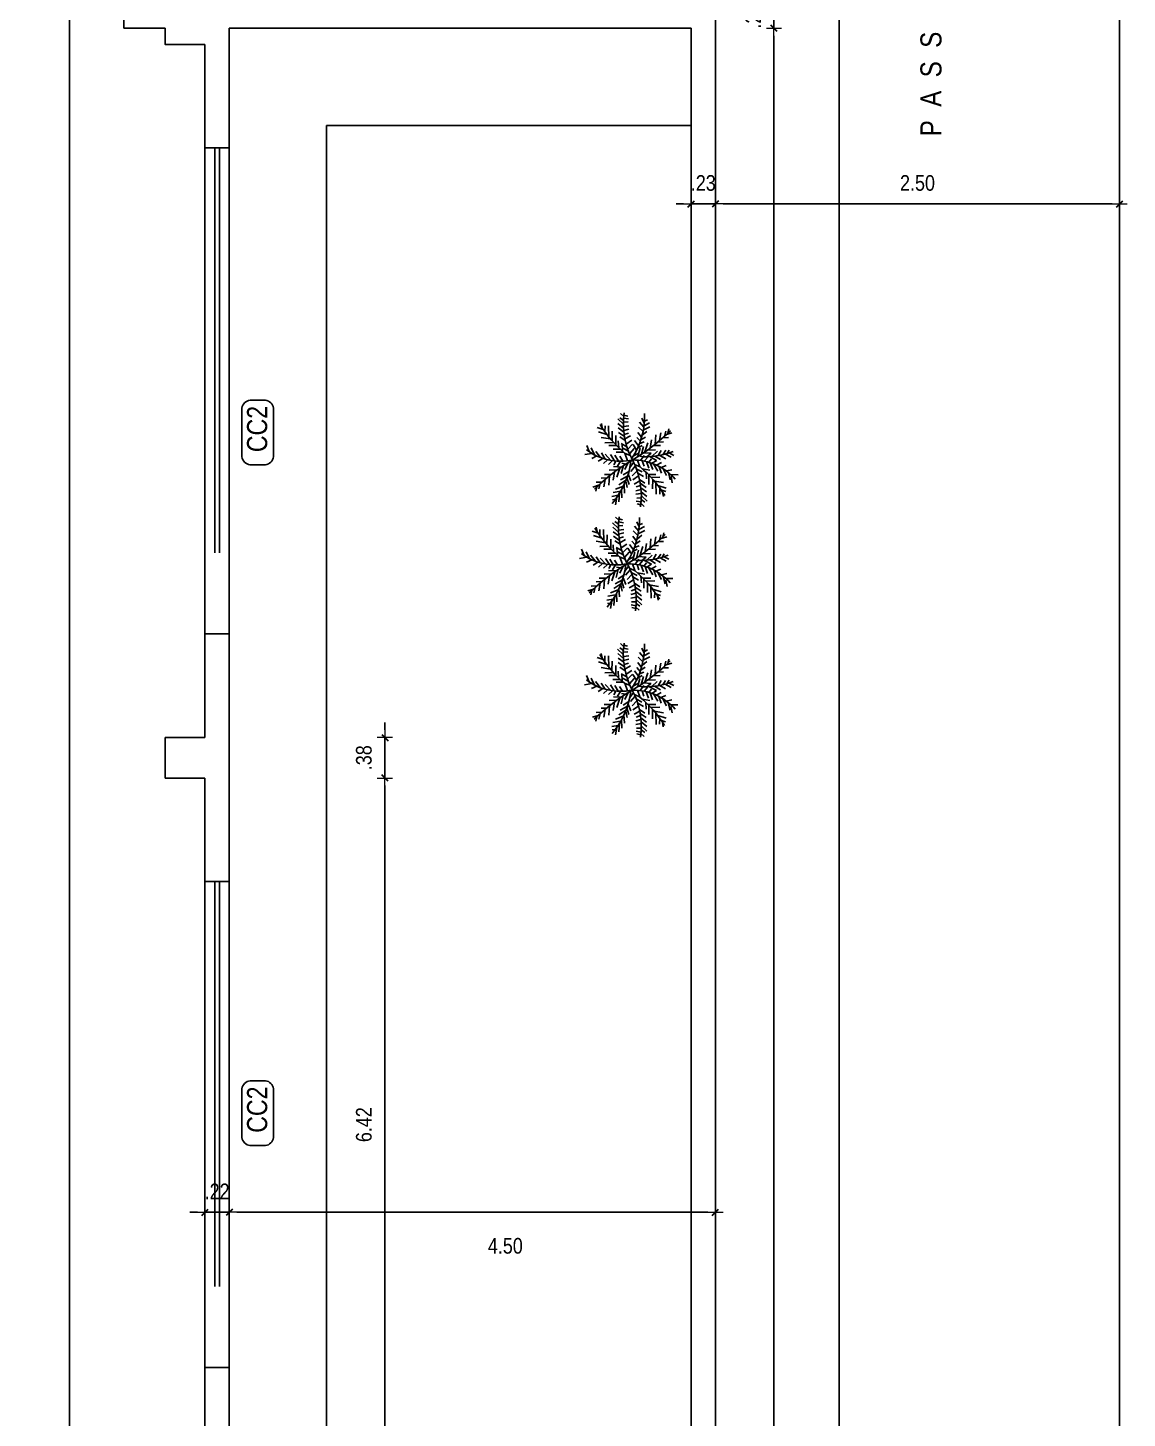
# Model space of a CAD drawing. Header units: millimetres. Extents: x 1904 to 2142, y -1319 to -1235.
# Drawn here: x 2009.1 to 2019.28, y -1265.56 to -1252.69 of the extents above; entities that cross this region are included whole.
import ezdxf
from ezdxf.enums import TextEntityAlignment as Align

# ---------------------------------------------------------------- set-up
doc = ezdxf.new("R2010")
doc.units = ezdxf.units.MM
doc.header["$LTSCALE"] = 30
doc.linetypes.add('HIDDEN2', pattern=[0.1875, 0.125, -0.0625])
doc.layers.get('Defpoints').update_dxf_attribs({"linetype": 'CONTINUOUS'})
for name, color, linetype in [('arquitetura', 8, 'CONTINUOUS'), ('E-txt-g', 3, 'CONTINUOUS'), ('VE', 118, 'CONTINUOUS')]:
    doc.layers.add(name, color=color, linetype=linetype)
for name, color, linetype, lineweight in [('E-Pen-C', 4, 'CONTINUOUS', 15), ('E-Pen-G', 3, 'CONTINUOUS', 30), ('E-Txt-W', 7, 'CONTINUOUS', 20)]:
    doc.layers.add(name, color=color, linetype=linetype, lineweight=lineweight)
doc.styles.add('F2', font='ARIALN.TTF')
doc.styles.add('REG60', font='romans.shx', dxfattribs={"width": 0.8, "height": 0.15})
doc.styles.add('REG80', font='romans.shx', dxfattribs={"width": 0.8, "height": 0.18})
doc.dimstyles.new('DIMENSION-1', dxfattribs={"dimtxt": 0.145, "dimasz": 0.07, "dimexe": 1, "dimexo": 0, "dimgap": 0.12, "dimtad": 1, "dimzin": 7, "dimdsep": 46, "dimtxsty": 'F2', "dimblk1": 'TRACO', "dimblk2": 'TRACO', "dimsah": 1, "dimcen": 1, "dimse1": 1, "dimse2": 1, "dimclrd": 4, "dimclre": 256, "dimclrt": 4, "dimadec": 8, "dimazin": 0, "dimtfac": 1, "dimtix": 1, "dimtmove": 2, "dimatfit": 3, "dimldrblk": 'TRACO', "dimfxl": 1, "dimtolj": 1, "dimtzin": 0, "dimarcsym": 0})

# ---------------------------------------------------------------- blocks, each defined once
blk = doc.blocks.new('TRACO')
at = {"layer": 'E-Pen-C'}
for p, q in [((-1, 0), (1, 0)), ((0, 1), (0, -1))]:
    blk.add_line(p, q, dxfattribs=at)
at = {"layer": 'E-Pen-G'}
blk.add_line((-0.42, -0.42), (0.42, 0.42), dxfattribs=at)
blk = doc.blocks.new('*D230')
at = {"layer": 'arquitetura', "color": 4, "linetype": 'Continuous', "lineweight": -2}
for p, q in [((2015.172, -1254.317), (2015.102, -1254.317)), ((2015.467, -1254.317), (2015.242, -1254.317)), ((2015.537, -1254.317), (2015.607, -1254.317))]:
    blk.add_line(p, q, dxfattribs=at)
at = {"layer": 'Defpoints', "color": 0, "linetype": 'Continuous'}
for p in [(2015.242, -1254.131), (2015.467, -1254.131), (2015.242, -1254.317)]:
    blk.add_point(p, dxfattribs=at)
at = {"layer": 'arquitetura', "color": 4, "linetype": 'Continuous', "lineweight": -2, "xscale": 0.07, "yscale": 0.07, "zscale": 0.07}
blk.add_blockref('TRACO', (2015.242, -1254.317), dxfattribs=at)
at = {"layer": 'arquitetura', "color": 4, "linetype": 'Continuous', "lineweight": -2, "xscale": 0.07, "yscale": 0.07, "zscale": 0.07, "rotation": 180}
blk.add_blockref('TRACO', (2015.467, -1254.317), dxfattribs=at)
at = {"layer": 'arquitetura', "color": 4, "linetype": 'Continuous', "insert": (2015.354, -1254.123), "char_height": 0.145, "attachment_point": 5, "style": 'F2'}
blk.add_mtext('\\A1;.23', dxfattribs=at)
blk = doc.blocks.new('*D235')
at = {"layer": 'arquitetura', "color": 4, "linetype": 'Continuous', "lineweight": -2}
blk.add_line((2015.537, -1254.317), (2019.138, -1254.317), dxfattribs=at)
at = {"layer": 'Defpoints', "color": 0, "linetype": 'Continuous'}
for p in [(2019.208, -1252.331), (2015.467, -1252.465), (2019.208, -1254.317)]:
    blk.add_point(p, dxfattribs=at)
at = {"layer": 'arquitetura', "color": 4, "linetype": 'Continuous', "lineweight": -2, "xscale": 0.07, "yscale": 0.07, "zscale": 0.07, "rotation": 180}
blk.add_blockref('TRACO', (2015.467, -1254.317), dxfattribs=at)
at = {"layer": 'arquitetura', "color": 4, "linetype": 'Continuous', "lineweight": -2, "xscale": 0.07, "yscale": 0.07, "zscale": 0.07}
blk.add_blockref('TRACO', (2019.208, -1254.317), dxfattribs=at)
at = {"layer": 'arquitetura', "color": 4, "linetype": 'Continuous', "insert": (2017.337, -1254.123), "char_height": 0.145, "attachment_point": 5, "style": 'F2'}
blk.add_mtext('\\A1;2.50', dxfattribs=at)
blk = doc.blocks.new('*D239')
at = {"layer": 'arquitetura', "color": 4, "linetype": 'Continuous', "lineweight": -2}
blk.add_line((2016.008, -1287.041), (2016.008, -1252.76), dxfattribs=at)
at = {"layer": 'Defpoints', "color": 0, "linetype": 'Continuous'}
for p in [(2015.242, -1252.69), (2016.008, -1252.69), (2015.467, -1287.111)]:
    blk.add_point(p, dxfattribs=at)
at = {"layer": 'arquitetura', "color": 4, "linetype": 'Continuous', "lineweight": -2, "xscale": 0.07, "yscale": 0.07, "zscale": 0.07}
for p, rotation in [((2016.008, -1252.69), 90), ((2016.008, -1287.111), 270)]:
    blk.add_blockref('TRACO', p, dxfattribs=dict(at, rotation=rotation))
at = {"layer": 'arquitetura', "color": 4, "linetype": 'Continuous', "insert": (2015.814, -1269.9), "char_height": 0.145, "attachment_point": 5, "rotation": 90, "style": 'F2'}
blk.add_mtext('\\A1;34.42', dxfattribs=at)
blk = doc.blocks.new('*D240')
at = {"layer": 'arquitetura', "color": 4, "linetype": 'Continuous', "lineweight": -2}
for p, q in [((2016.008, -1252.395), (2016.008, -1252.325)), ((2016.008, -1252.69), (2016.008, -1252.465)), ((2016.008, -1252.76), (2016.008, -1252.83))]:
    blk.add_line(p, q, dxfattribs=at)
at = {"layer": 'Defpoints', "color": 0, "linetype": 'Continuous'}
for p in [(2015.467, -1252.465), (2016.008, -1252.465), (2015.242, -1252.69)]:
    blk.add_point(p, dxfattribs=at)
at = {"layer": 'arquitetura', "color": 4, "linetype": 'Continuous', "lineweight": -2, "xscale": 0.07, "yscale": 0.07, "zscale": 0.07}
for p, rotation in [((2016.008, -1252.465), 270), ((2016.008, -1252.69), 90)]:
    blk.add_blockref('TRACO', p, dxfattribs=dict(at, rotation=rotation))
at = {"layer": 'arquitetura', "color": 4, "linetype": 'Continuous', "insert": (2015.815, -1252.577), "char_height": 0.145, "attachment_point": 5, "rotation": 90, "style": 'F2'}
blk.add_mtext('\\A1;.22', dxfattribs=at)
blk = doc.blocks.new('*D243')
at = {"layer": 'arquitetura', "color": 4, "linetype": 'Continuous', "lineweight": -2}
blk.add_line((2016.612, -1291.682), (2016.612, -1245.035), dxfattribs=at)
at = {"layer": 'Defpoints', "color": 0, "linetype": 'Continuous'}
for p in [(2015.467, -1244.965), (2016.612, -1244.965), (2015.467, -1291.752)]:
    blk.add_point(p, dxfattribs=at)
at = {"layer": 'arquitetura', "color": 4, "linetype": 'Continuous', "lineweight": -2, "xscale": 0.07, "yscale": 0.07, "zscale": 0.07}
for p, rotation in [((2016.612, -1244.965), 90), ((2016.612, -1291.752), 270)]:
    blk.add_blockref('TRACO', p, dxfattribs=dict(at, rotation=rotation))
at = {"layer": 'arquitetura', "color": 4, "linetype": 'Continuous', "insert": (2016.418, -1268.358), "char_height": 0.145, "attachment_point": 5, "rotation": 90, "style": 'F2'}
blk.add_mtext('\\A1;46.79', dxfattribs=at)
blk = doc.blocks.new('*D203')
at = {"layer": 'arquitetura', "color": 4, "linetype": 'Continuous', "lineweight": -2}
blk.add_line((2009.488, -1286.743), (2009.488, -1252.535), dxfattribs=at)
at = {"layer": 'Defpoints', "color": 0, "linetype": 'Continuous'}
for p in [(2009.488, -1252.465), (2010.374, -1252.465), (2010.374, -1286.813)]:
    blk.add_point(p, dxfattribs=at)
at = {"layer": 'arquitetura', "color": 4, "linetype": 'Continuous', "lineweight": -2, "xscale": 0.07, "yscale": 0.07, "zscale": 0.07}
for p, rotation in [((2009.488, -1252.465), 90), ((2009.488, -1286.813), 270)]:
    blk.add_blockref('TRACO', p, dxfattribs=dict(at, rotation=rotation))
at = {"layer": 'arquitetura', "color": 4, "linetype": 'Continuous', "insert": (2009.197, -1268.124), "char_height": 0.145, "attachment_point": 5, "rotation": 90, "style": 'F2'}
blk.add_mtext('\\A1;34.35', dxfattribs=at)
blk = doc.blocks.new('*D211')
at = {"layer": 'arquitetura', "color": 4, "linetype": 'Continuous', "lineweight": -2}
blk.add_line((2012.407, -1265.983), (2012.407, -1259.703), dxfattribs=at)
at = {"layer": 'Defpoints', "color": 0, "linetype": 'Continuous'}
for p in [(2010.967, -1259.633), (2012.407, -1259.633), (2010.967, -1266.053)]:
    blk.add_point(p, dxfattribs=at)
at = {"layer": 'arquitetura', "color": 4, "linetype": 'Continuous', "lineweight": -2, "xscale": 0.07, "yscale": 0.07, "zscale": 0.07}
for p, rotation in [((2012.407, -1259.633), 90), ((2012.407, -1266.053), 270)]:
    blk.add_blockref('TRACO', p, dxfattribs=dict(at, rotation=rotation))
at = {"layer": 'arquitetura', "color": 4, "linetype": 'Continuous', "insert": (2012.213, -1262.843), "char_height": 0.145, "attachment_point": 5, "rotation": 90, "style": 'F2'}
blk.add_mtext('\\A1;6.42', dxfattribs=at)
blk = doc.blocks.new('*D212')
at = {"layer": 'arquitetura', "color": 4, "linetype": 'Continuous', "lineweight": -2}
for p, q in [((2012.407, -1259.188), (2012.407, -1259.118)), ((2012.407, -1259.633), (2012.407, -1259.258)), ((2012.407, -1259.703), (2012.407, -1259.773))]:
    blk.add_line(p, q, dxfattribs=at)
at = {"layer": 'Defpoints', "color": 0, "linetype": 'Continuous'}
for p in [(2010.967, -1259.258), (2012.407, -1259.258), (2010.967, -1259.633)]:
    blk.add_point(p, dxfattribs=at)
at = {"layer": 'arquitetura', "color": 4, "linetype": 'Continuous', "lineweight": -2, "xscale": 0.07, "yscale": 0.07, "zscale": 0.07}
for p, rotation in [((2012.407, -1259.258), 270), ((2012.407, -1259.633), 90)]:
    blk.add_blockref('TRACO', p, dxfattribs=dict(at, rotation=rotation))
at = {"layer": 'arquitetura', "color": 4, "linetype": 'Continuous', "insert": (2012.213, -1259.445), "char_height": 0.145, "attachment_point": 5, "rotation": 90, "style": 'F2'}
blk.add_mtext('\\A1;.38', dxfattribs=at)
blk = doc.blocks.new('*D214')
at = {"layer": 'arquitetura', "color": 4, "linetype": 'Continuous', "lineweight": -2}
for p, q in [((2010.672, -1263.654), (2010.602, -1263.654)), ((2010.742, -1263.654), (2010.967, -1263.654)), ((2011.037, -1263.654), (2011.107, -1263.654))]:
    blk.add_line(p, q, dxfattribs=at)
at = {"layer": 'Defpoints', "color": 0, "linetype": 'Continuous'}
for p in [(2010.742, -1263.681), (2010.967, -1263.654), (2010.967, -1263.681)]:
    blk.add_point(p, dxfattribs=at)
at = {"layer": 'arquitetura', "color": 4, "linetype": 'Continuous', "lineweight": -2, "xscale": 0.07, "yscale": 0.07, "zscale": 0.07}
blk.add_blockref('TRACO', (2010.742, -1263.654), dxfattribs=at)
at = {"layer": 'arquitetura', "color": 4, "linetype": 'Continuous', "lineweight": -2, "xscale": 0.07, "yscale": 0.07, "zscale": 0.07, "rotation": 180}
blk.add_blockref('TRACO', (2010.967, -1263.654), dxfattribs=at)
at = {"layer": 'arquitetura', "color": 4, "linetype": 'Continuous', "insert": (2010.854, -1263.461), "char_height": 0.145, "attachment_point": 5, "style": 'F2'}
blk.add_mtext('\\A1;.22', dxfattribs=at)
blk = doc.blocks.new('*D215')
at = {"layer": 'arquitetura', "color": 4, "linetype": 'Continuous', "lineweight": -2}
blk.add_line((2011.037, -1263.654), (2015.397, -1263.654), dxfattribs=at)
at = {"layer": 'Defpoints', "color": 0, "linetype": 'Continuous'}
for p in [(2010.967, -1263.681), (2015.467, -1263.654), (2015.467, -1263.681)]:
    blk.add_point(p, dxfattribs=at)
at = {"layer": 'arquitetura', "color": 4, "linetype": 'Continuous', "lineweight": -2, "xscale": 0.07, "yscale": 0.07, "zscale": 0.07, "rotation": 180}
blk.add_blockref('TRACO', (2010.967, -1263.654), dxfattribs=at)
at = {"layer": 'arquitetura', "color": 4, "linetype": 'Continuous', "lineweight": -2, "xscale": 0.07, "yscale": 0.07, "zscale": 0.07}
blk.add_blockref('TRACO', (2015.467, -1263.654), dxfattribs=at)
at = {"layer": 'arquitetura', "color": 4, "linetype": 'Continuous', "insert": (2013.522, -1263.966), "char_height": 0.145, "attachment_point": 5, "style": 'F2'}
blk.add_mtext('\\A1;4.50', dxfattribs=at)
blk = doc.blocks.new('TXT-AMB75')
at = {"layer": 'E-txt-g', "style": 'REG80', "width": 0.8, "flags": 8}
blk.add_attdef('TXT', text='', height=0.2, dxfattribs=at).set_placement((0.005, 0.296), align=Align.CENTER)
at = {"layer": 'E-Txt-W', "style": 'REG60', "width": 0.8, "flags": 8}
blk.add_attdef('TXT', text='', height=0.15, dxfattribs=at).set_placement((0.005, 0.027), align=Align.CENTER)
blk = doc.blocks.new('FLOR2')
at = {"layer": 'VE', "color": 8}
for p, q in [((-80.3, 253.3), (-101.6, 282.1)), ((-82.6, 266.8), (-71.8, 290.5)), ((-77.5, 238.1), (-64.7, 269)), ((52.3, 229.2), (26.3, 258.5)), ((53.7, 258.4), (40.8, 273)), ((51.1, 215.2), (79.6, 258.5)), ((53.2, 243.8), (73.7, 286)), ((-74.7, 224.4), (-101.7, 246.3)), ((-66.3, 186.3), (-93.5, 208.1)), ((-57.8, 153.1), (-91, 179.1)), ((-69.4, 199.7), (-47.7, 241.3)), ((-61.3, 166.2), (-30.7, 213.6)), ((-50.9, 128.4), (-27.3, 174.9)), ((49.4, 200.4), (16.6, 234.2)), ((43.9, 166.6), (16.6, 210)), ((34.9, 127.8), (16.6, 176)), ((42.1, 157.4), (74.8, 195.4)), ((48.1, 190.9), (79.6, 229.4)), ((174.2, 158.1), (152.7, 176.1)), ((187.8, 178.2), (161.1, 191.4)), ((197.1, 193.1), (174.8, 202.3)), ((193, 186.4), (218.9, 189.4)), ((-248.3, 123.4), (-282.9, 101.8)), ((-228.8, 121.8), (-258.8, 154)), ((-209.5, 119.1), (-251.1, 97.5)), ((-171.1, 110.4), (-216.8, 98.5)), ((-195.2, 116.4), (-211.3, 146.7)), ((-143, 100.9), (-184.2, 85)), ((-157.4, 106.1), (-168.5, 136.9)), ((-110.7, 86.6), (-160.6, 77.4)), ((-128.8, 95.1), (-135.3, 128.2)), ((-101.1, 81.5), (-107.5, 115.3)), ((-84.2, 71.5), (-80.2, 97.5)), ((-45.4, 110.2), (-82.7, 140.9)), ((-36.3, 82.2), (-75, 107.5)), ((-61, 55.7), (-56.7, 89.9)), ((-39.3, 91.1), (-19.9, 146.4)), ((-30.9, 66.6), (-12.1, 113)), ((17.2, 73.9), (2, 112.9)), ((27.5, 102.9), (6.9, 146.9)), ((23.1, 89.8), (60.2, 112.9)), ((30.7, 113.1), (65.1, 137.2)), ((81.1, 61.1), (66.9, 100.4)), ((105, 81.1), (89.8, 117)), ((125.4, 100.5), (108.7, 123.5)), ((115.6, 91), (160.4, 89.1)), ((141.8, 117.9), (121.5, 144.1)), ((157.5, 136.3), (134.7, 159.9)), ((134.9, 110.4), (178, 110.1)), ((150.9, 128.4), (195.6, 131.1)), ((166, 147.1), (213.3, 152.2)), ((179.9, 166.3), (207.2, 166.2)), ((189.8, 32.5), (233.7, 85.8)), ((-190.4, -16.5), (-241.7, 10.1)), ((-162.2, -10.6), (-203.9, 23.1)), ((-138.3, -6.5), (-174.5, 20.9)), ((-104.1, -2.9), (-140.4, 24.4)), ((-91.7, 76.1), (-133.4, 59.7)), ((-79, 0.2), (-115.2, 27.6)), ((-71.4, 63.1), (-110.4, 47.3)), ((-50.4, 47.4), (-82.6, 34.3)), ((-34.8, -7.8), (-70.5, 0.7)), ((-27.9, 27.5), (-69, 0.4)), ((-25, 50.2), (-47.6, 61.3)), ((-18.6, 33.4), (-9.2, 79.1)), ((-11.4, 15.4), (7.9, 51.4)), ((7.7, 13.9), (7.9, 51.4)), ((17.8, -11.5), (53.6, 12.1)), ((19.5, 20.2), (55.1, 11.7)), ((28.8, 25.6), (25.9, 67.6)), ((43.6, 34.6), (82.9, 28.8)), ((54.7, 41.9), (48.8, 84.2)), ((67, 50.6), (105.8, 45.4)), ((74.5, 13.1), (115.2, -7.4)), ((97.7, 74.8), (137.5, 72.5)), ((103.6, 16.2), (129.9, 47.5)), ((122.9, 19), (159.1, -8.4)), ((127.7, 19.7), (162.5, 64.9)), ((146.8, 23), (188.6, -10.7)), ((161.6, 26), (195.9, 72.7)), ((175.1, 28.9), (226.4, 2.4)), ((209.1, 37.6), (258.9, 19.8)), ((228.3, 43.3), (249.4, 72.6)), ((234.1, 50.4), (269.5, 38.8)), ((256.3, 52.6), (276.4, 71.1)), ((-260.6, -36.3), (-297.5, -24.2)), ((-271.7, -40.1), (-291.8, -58.6)), ((-224.4, -25.1), (-274.3, -7.4)), ((-243.7, -30.8), (-264.8, -60.1)), ((-205.1, -20), (-249, -73.3)), ((-176.9, -13.5), (-211.2, -60.3)), ((-143.1, -7.2), (-177.8, -52.5)), ((-131, -78.5), (-175.7, -76.6)), ((-113, -62.3), (-152.8, -60)), ((-119, -3.8), (-145.3, -35)), ((-82.4, -38.1), (-121.1, -32.9)), ((-120.3, -68.7), (-105.1, -104.5)), ((-90.2, -2.9), (-116.5, -34.1)), ((-59, -22.2), (-98.2, -16.3)), ((-96.4, -48.6), (-82.2, -87.9)), ((-70, -29.4), (-64.1, -71.7)), ((-23.5, -56.8), (-61.5, -71.9)), ((-43.8, -14.7), (-40.9, -56.7)), ((-25.5, -69.9), (-13.5, -100.4)), ((-17.4, -15.4), (-5.3, -45.9)), ((5.3, -32.4), (-13.4, -78.7)), ((15.6, -54.2), (-3.2, -100.5)), ((23.9, -78.7), (4.6, -133.9)), ((9.6, -37.7), (32.3, -48.8)), ((21, -69.7), (59.6, -95)), ((32.9, -20.5), (32.1, -58.5)), ((42.4, -25.6), (71.3, -6.3)), ((50.8, -62.6), (58.9, -94.5)), ((54.4, -31.5), (57.1, -66)), ((64.2, -73.5), (111.4, -79.4)), ((66.1, -36.8), (101.2, -13.5)), ((74.6, -82.5), (81.9, -127.1)), ((80.3, -42.5), (81.7, -68.7)), ((88.6, -45.5), (126.2, -21)), ((98.9, -48.8), (111.9, -80.7)), ((109.3, -51.9), (156.4, -33)), ((128.7, -56.7), (141.8, -87.8)), ((143.9, -59.5), (181, -35.7)), ((159, -61.7), (176, -89.7)), ((173.3, -63.2), (215.7, -42.4)), ((198, -64.3), (219.9, -90.7)), ((212.6, -64.1), (249.1, -34.6)), ((232.1, -62.8), (267.9, -88.5)), ((240.1, -54.5), (268.6, -27.6)), ((-181.4, -134.6), (-228.6, -139.7)), ((-195.2, -153.8), (-222.5, -153.8)), ((-166.3, -115.9), (-211, -118.7)), ((-203.2, -165.8), (-176.5, -178.9)), ((-150.3, -97.9), (-193.3, -97.6)), ((-189.5, -145.7), (-168.1, -163.6)), ((-172.9, -123.8), (-150, -147.4)), ((-157.1, -105.4), (-136.8, -131.7)), ((-140.7, -88), (-124, -111.1)), ((-45.5, -137.8), (-81, -147.5)), ((-37.2, -114.1), (-68.5, -119.5)), ((-28.9, -84.6), (-68.3, -95.7)), ((-50.1, -149.5), (-40.8, -185.5)), ((-39.9, -122.1), (-27.9, -152.6)), ((-31.5, -100), (-16.7, -124.3)), ((35.5, -115.9), (12, -162.5)), ((45.9, -153.7), (15.3, -201.1)), ((30, -97.7), (67.4, -128.4)), ((42.5, -140.6), (75.6, -166.6)), ((87.1, -94.1), (128.1, -98.7)), ((101.9, -109), (98.1, -145.2)), ((108.6, -116.2), (149.5, -121.2)), ((120.9, -130.2), (119.1, -162.8)), ((131.2, -142.8), (171.4, -148.5)), ((137.7, -151.4), (134.9, -176.1)), ((145.5, -162.1), (177.9, -167.4)), ((-208.4, -174), (-234.3, -177)), ((-212.4, -180.7), (-190.1, -189.9)), ((-84.5, -217), (-113.5, -232.1)), ((-71.3, -194.2), (-110.7, -203.1)), ((-59.4, -170.6), (-98.3, -175.1)), ((-90.3, -226.2), (-80.6, -245)), ((-75.6, -202), (-60.4, -237.2)), ((-63.4, -178.9), (-44, -219.3)), ((54.1, -187.2), (32.4, -228.8)), ((62.1, -225.6), (49.4, -256.6)), ((50.9, -173.8), (78.2, -195.6)), ((59.4, -211.9), (86.4, -233.9)), ((64.9, -240.8), (86.2, -269.6)), ((67.3, -254.3), (56.5, -278))]:
    blk.add_line(p, q, dxfattribs=at)
for centre, radius, start, end in [((1087.9, 462.4), 1186.7, 188.51596, 202.60606), ((-486.5, 269.5), 540.3, 336.19444, 2.29873), ((-211.8, 435.3), 475.2, 295.43508, 330.98697), ((-266.2, -219.1), 342.9, 41.07899, 90.24355), ((-111.8, 349.6), 262, 304.45608, 313.28906), ((-26.8, -730.3), 732.4, 93.42053, 111.38919), ((196.4, -422.9), 475.2, 115.43508, 150.98697), ((-481.7, 27.7), 466.5, 321.34229, 356.98796), ((200.6, 278.7), 342.9, 232.59883, 281.76339), ((-1103.2, -449.9), 1186.7, 8.51596, 22.60606), ((11.4, 742.8), 732.4, 273.42053, 291.38919), ((-241, -435.3), 473.3, 32.12182, 54.73491)]:
    blk.add_arc(centre, radius, start, end, dxfattribs=at)

msp = doc.modelspace()

# ---------------------------------------------------------------- linework, layer by layer
at = {"layer": 'arquitetura'}
for p, q in [((2019.208, -1288.714), (2019.208, -1250.215)), ((2011.867, -1253.59), (2015.242, -1253.59)), ((2011.867, -1292.363), (2011.867, -1253.59))]:
    msp.add_line(p, q, dxfattribs=at)
at = {"layer": 'arquitetura', "linetype": 'Continuous'}
for p, q in [((2009.992, -1252.69), (2009.992, -1252.465)), ((2015.467, -1287.111), (2015.467, -1252.465)), ((2010.374, -1252.69), (2009.992, -1252.69)), ((2010.967, -1252.69), (2015.242, -1252.69)), ((2010.967, -1266.858), (2010.967, -1252.69)), ((2015.242, -1287.111), (2015.242, -1252.69)), ((2010.742, -1259.258), (2010.742, -1252.84)), ((2010.742, -1266.053), (2010.742, -1259.633))]:
    msp.add_line(p, q, dxfattribs=at)
at = {"layer": 'arquitetura', "linetype": 'HIDDEN2'}
for p, q in [((2010.742, -1253.798), (2010.967, -1253.798)), ((2010.832, -1253.798), (2010.832, -1258.298)), ((2010.877, -1253.798), (2010.877, -1258.298)), ((2010.742, -1258.298), (2010.967, -1258.298)), ((2010.742, -1260.591), (2010.967, -1260.591)), ((2010.832, -1260.591), (2010.832, -1265.091)), ((2010.877, -1260.591), (2010.877, -1265.091)), ((2010.742, -1265.091), (2010.967, -1265.091))]:
    msp.add_line(p, q, dxfattribs=at)
at = {"layer": 'arquitetura', "linetype": 'Continuous'}
for points in [[(2010.742, -1252.84), (2010.374, -1252.84), (2010.374, -1252.69)], [(2010.967, -1252.69), (2010.967, -1252.84)], [(2010.742, -1259.633), (2010.374, -1259.633), (2010.374, -1259.258), (2010.742, -1259.258)], [(2010.967, -1259.258), (2010.967, -1259.258), (2010.967, -1259.633)]]:
    msp.add_lwpolyline(points, dxfattribs=at)
for points in [[(2011.159, -1256.133, 0.331371), (2011.084, -1256.208), (2011.084, -1256.658, 0.332506), (2011.159, -1256.733), (2011.301, -1256.733, 0.330378), (2011.376, -1256.658), (2011.376, -1256.208, 0.331371), (2011.301, -1256.133)], [(2011.159, -1262.436, 0.331371), (2011.084, -1262.511), (2011.084, -1262.962, 0.332506), (2011.159, -1263.037), (2011.301, -1263.037, 0.330378), (2011.376, -1262.962), (2011.376, -1262.511, 0.331371), (2011.301, -1262.436)]]:
    msp.add_lwpolyline(points, format="xyb", close=True, dxfattribs=at)

# ---------------------------------------------------------------- block references
at = {"layer": 'arquitetura'}
ref = msp.add_blockref('TXT-AMB75', (2017.867, -1252.775), dxfattribs=dict(at, xscale=1.0935, yscale=1.0935, zscale=1.0935, rotation=89.99999999999999))
ref.add_attrib('TXT', 'P  A  S  S  E  I  O', dxfattribs={"layer": 'E-txt-g', "color": 2, "height": 0.195, "rotation": 90, "style": 'F2'}).set_placement((2017.559, -1252.827), align=Align.CENTER)
at = {"layer": 'arquitetura', "ltscale": 0.35, "extrusion": (0, 0, -1), "xscale": 0.001523761191787727, "yscale": 0.001523761191787727, "zscale": -0.001523761191787727, "rotation": 216.8674586725334}
for p in [(-2014.713, -1256.687), (-2014.666, -1257.648), (-2014.712, -1258.818)]:
    msp.add_blockref('FLOR2', p, dxfattribs=at)

# ---------------------------------------------------------------- texts
at = {"layer": 'arquitetura', "linetype": 'Continuous', "style": 'F2'}
for p in [(2011.131, -1256.615, 2.744), (2011.131, -1262.918, 2.744)]:
    msp.add_text('CC2', height=0.1869, rotation=90, dxfattribs=at).set_placement(p, align=Align.TOP_LEFT)

# ---------------------------------------------------------------- dimensions: what is measured, and where the dimension line sits
at = {"layer": 'arquitetura', "linetype": 'Continuous'}
for base, p1, p2, angle, override, picture, middle in [((2016.612, -1244.965), (2015.467, -1291.752), (2015.467, -1244.965), 90, {"dimadec": 0, "dimfxl": 0.06}, '*D243', (2016.418, -1268.358)), ((2016.00803219, -1252.464815047), (2015.241650477, -1252.689815047), (2015.466650477, -1252.464815047), 90, {"dimadec": 0, "dimfxl": 0.06}, '*D240', (2015.815235464, -1252.577315047)), ((2016.008, -1252.69), (2015.467, -1287.111), (2015.242, -1252.69), 90, {"dimadec": 0, "dimfxl": 0.06}, '*D239', (2015.814, -1269.9)), ((2015.241650477, -1254.317114673), (2015.466650477, -1254.131054551), (2015.241650477, -1254.131054551), 180, {"dimadec": 0, "dimfxl": 0.06}, '*D230', (2015.354150477, -1254.12308159)), ((2012.406761444, -1259.25780706), (2010.966650479, -1259.63280706), (2010.966650479, -1259.25780706), 90, {"dimadec": 0, "dimfxl": 0.04}, '*D212', (2012.212728361, -1259.44530706)), ((2012.407, -1259.633), (2010.967, -1266.053), (2010.967, -1259.633), 90, {"dimadec": 0, "dimfxl": 0.04}, '*D211', (2012.213, -1262.843)), ((2010.966650476, -1263.654052172), (2010.741650477, -1263.681139406), (2010.966650476, -1263.681139406), 180, {"dimadec": 0, "dimfxl": 0.04}, '*D214', (2010.854150476, -1263.461255446))]:
    dim = msp.add_linear_dim(base=base, p1=p1, p2=p2, angle=angle, dimstyle='DIMENSION-1', override=override, dxfattribs=at)
    dim.commit()
    dim.dimension.update_dxf_attribs({"geometry": picture, "text_midpoint": middle})
for base, p1, p2, angle, picture, middle in [((2009.488, -1252.465), (2010.374, -1286.813), (2010.374, -1252.465), 90, '*D203', (2009.197, -1268.124)), ((2015.467, -1263.654), (2010.967, -1263.681), (2015.467, -1263.681), 180, '*D215', (2013.522, -1263.966))]:
    dim = msp.add_linear_dim(base=base, p1=p1, p2=p2, angle=angle, dimstyle='DIMENSION-1', override={"dimadec": 0, "dimfxl": 0.04}, dxfattribs=at)
    dim.commit()
    dim.dimension.update_dxf_attribs({"geometry": picture, "text_midpoint": middle, "dimtype": 160})
dim = msp.add_linear_dim(base=(2019.208, -1254.317), p1=(2015.467, -1252.465), p2=(2019.208, -1252.331), angle=180, text='2.50', dimstyle='DIMENSION-1', override={"dimadec": 0, "dimfxl": 0.06}, dxfattribs=at)
dim.commit()
dim.dimension.update_dxf_attribs({"geometry": '*D235', "text_midpoint": (2017.337, -1254.123)})

doc.saveas('drawing.dxf')
